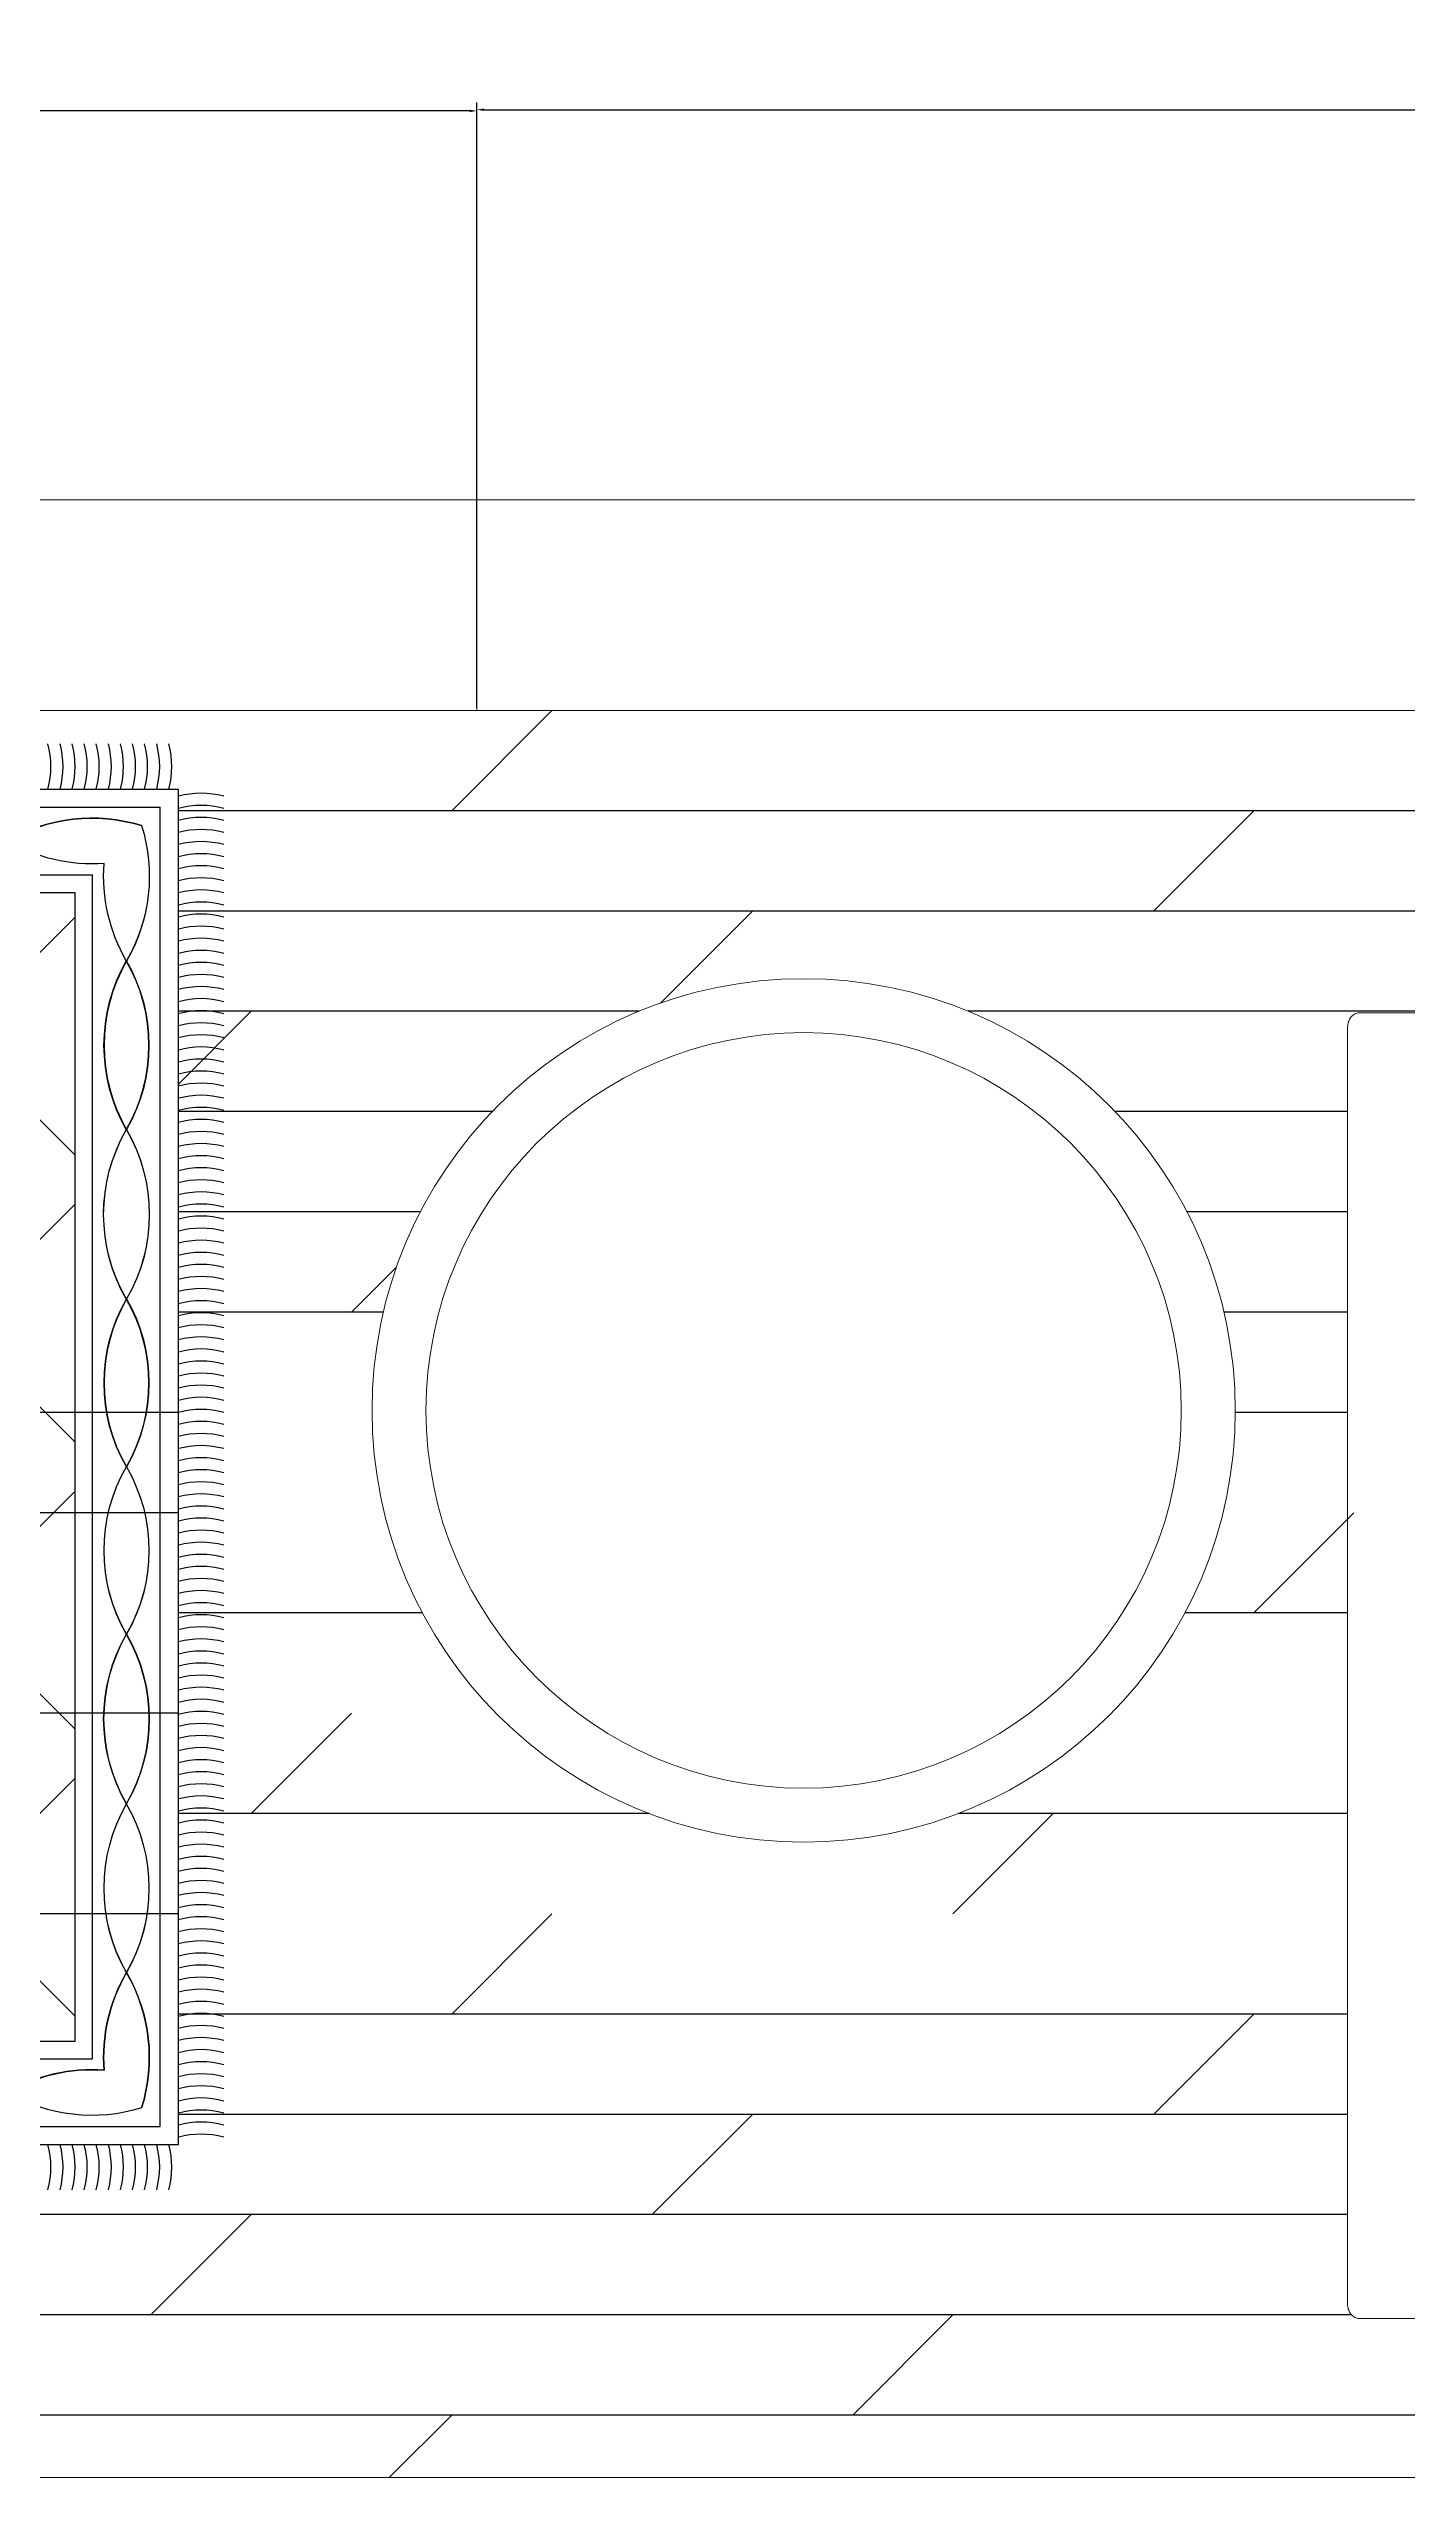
# Model space of a CAD drawing. Header units: inches. Extents: x -813 to 82, y -70 to 268.
# Drawn here: x -106.4 to -72.6, y 201.3 to 262 of the extents above; entities that cross this region are included whole.
import ezdxf

# ---------------------------------------------------------------- set-up
doc = ezdxf.new("R2010")
doc.units = ezdxf.units.IN
doc.header["$MEASUREMENT"] = 0
doc.layers.get('Defpoints').update_dxf_attribs({"color": 6})
doc.layers.add('Entry', color=1, linetype='Continuous', lineweight=0)
doc.layers.add('Furniture', color=4, linetype='Continuous', lineweight=0)
doc.layers.add('Golden', color=7, linetype='Continuous', lineweight=0, true_color=0xefe861)
for name, color, linetype in [('Hatch 01_UC', 7, 'Continuous'), ('RA-AP-02$0$FLPT', 30, 'Continuous'), ('Rugs', 201, 'Continuous'), ('S-DIM', 7, 'Continuous')]:
    doc.layers.add(name, color=color, linetype=linetype)
doc.layers.add('Walls', color=3, linetype='Continuous', plot=False)
doc.styles.get("Standard").update_dxf_attribs({"font": 'arial.ttf'})
doc.dimstyles.get("Standard").update_dxf_attribs({"dimtxt": 0.18, "dimasz": 0.18, "dimexe": 0.18, "dimexo": 0.0625, "dimgap": 0.09, "dimtad": 0, "dimtih": 1, "dimtoh": 1, "dimdec": 4, "dimzin": 1, "dimdsep": 46, "dimtxsty": 'Standard', "dimcen": 0.09, "dimadec": 0, "dimazin": 0, "dimtfac": 1, "dimtdec": 4, "dimtofl": 0, "dimtmove": 0, "dimatfit": 3, "dimfxl": 1, "dimtolj": 1, "dimtzin": 0, "dimarcsym": 0})

# ---------------------------------------------------------------- blocks, each defined once
blk = doc.blocks.new('C3')
at = {"layer": 'Golden'}
blk.add_lwpolyline([(-1499.9, 4500.1), (-1499.9, 0), (1499.9, 0), (1499.9, 4500.1), (-1499.9, 4500.1)], dxfattribs=at)
blk = doc.blocks.new('A$C4AB51BEB')
at = {"layer": 'RA-AP-02$0$FLPT', "color": 44}
for p, q in [((1.5568, -3.475), (-1.5552, -3.475)), ((-1.5552, -3.475), (-1.5552, -5.719)), ((1.5268, -3.505), (-1.5252, -3.505)), ((-1.5252, -3.505), (-1.5252, -5.689)), ((1.4148, -3.617), (-1.4132, -3.617)), ((-1.4132, -3.617), (-1.4132, -5.577)), ((-1.3841, -3.6461), (-1.3841, -5.5479)), ((1.3857, -3.6461), (-1.3841, -3.6461)), ((1.3857, -5.5479), (-1.3841, -5.5479)), ((1.4148, -5.577), (-1.4132, -5.577)), ((1.5568, -5.719), (-1.5552, -5.719)), ((1.5268, -5.689), (-1.5252, -5.689))]:
    blk.add_line(p, q, dxfattribs=at)
at = {"layer": 'RA-AP-02$0$FLPT', "color": 41}
for p, q in [((-1.3841, -4.5564), (-0.4738, -3.6461)), ((-1.3841, -4.0812), (-0.949, -3.6461)), ((-1.3841, -3.6873), (-0.9495, -4.1218)), ((-1.3841, -4.1625), (-0.9495, -4.597)), ((-1.3841, -5.0315), (-0.9495, -4.597)), ((-1.3841, -4.6376), (-0.4738, -5.5479)), ((-1.3841, -5.5067), (-0.9495, -5.0722)), ((-1.3841, -5.1128), (-0.949, -5.5479))]:
    blk.add_line(p, q, dxfattribs=at)
at = {"layer": 'RA-AP-02$0$FLPT', "color": 32}
for points in [[(-1.4942, -3.5355, -0.208244), (-1.2721, -3.5607, -0.263825)], [(-1.2716, -5.633, -0.208778), (-1.4942, -5.6585, -0.210272), (-1.4692, -5.4343, -0.266842), (-1.4692, -5.1553, -0.268499), (-1.4695, -4.8748, -0.266891), (-1.4692, -4.597, -0.268413), (-1.4692, -4.3197, -0.270563), (-1.4689, -4.0392, -0.267396), (-1.4692, -3.7597, -0.210272), (-1.4942, -3.5355, -1.098641)], [(-1.4942, -3.5355, 0.209738), (-1.4695, -3.7592, -0.267949), (-1.4695, -4.0392, 0.267949), (-1.4695, -4.3192, -0.26897), (-1.4692, -4.597, -0.265575)], [(-1.4692, -4.597, -0.26897), (-1.4689, -4.3192, 0.267949), (-1.4689, -4.0392, -0.267949), (-1.4689, -3.7592, 0.150864), (-1.4322, -3.5981, 0.149963), (-1.2721, -3.5613, -0.267949), (-0.9921, -3.5613, 0.267949), (-0.7121, -3.5613, -0.271815), (-0.4347, -3.5617, -0.265575)], [(-1.4942, -3.5355, -0.208244), (-1.2721, -3.5607, 0.267949), (-0.9921, -3.5607, -0.267949), (-0.7121, -3.5607, 0.267091), (-0.4347, -3.5617)], [(-1.2721, -3.5607, -0.153264), (-1.4322, -3.5981, -0.151385), (-1.4692, -3.7597, -0.267396), (-1.4695, -4.0392, -0.270564), (-1.4692, -4.3197, -0.268413), (-1.4692, -4.597, -0.268413), (-1.4692, -4.8743, -0.268502), (-1.4689, -5.1548, -0.263825), (-1.4689, -5.4348, -0.150864), (-1.4322, -5.5959, -0.149963), (-1.2721, -5.6327, -0.265333)], [(-1.4942, -5.6585, -0.209738), (-1.4695, -5.4348, 0.267949), (-1.4695, -5.1548, -0.267949), (-1.4695, -4.8748, 0.26897), (-1.4692, -4.597, 0.265575)], [(-1.4692, -4.597, 0.26897), (-1.4689, -4.8748, -0.267949), (-1.4689, -5.1548, 0.267949), (-1.4689, -5.4348, -0.150864), (-1.4322, -5.5959, -0.149963), (-1.2721, -5.6327, 0.267949), (-0.9921, -5.6327, -0.267949), (-0.7121, -5.6327, 0.271815), (-0.4347, -5.6323, 0.265575)], [(-1.4942, -5.6585, 0.208244), (-1.2721, -5.6333, -0.267949), (-0.9921, -5.6333, 0.267949), (-0.7121, -5.6333, -0.267091), (-0.4347, -5.6323)]]:
    blk.add_lwpolyline(points, format="xyb", dxfattribs=at)
at = {"layer": 'RA-AP-02$0$FLPT', "color": 41}
for centre, start, end in [((-1.4011, -3.4375), 164.8107, 195.1893), ((-1.3811, -3.4375), 164.8107, 195.1893), ((-1.3611, -3.4375), 164.8107, 195.1893), ((-1.3411, -3.4375), 164.8107, 195.1893), ((-1.3211, -3.4375), 164.8107, 195.1893), ((-1.3011, -3.4375), 164.8107, 195.1893), ((-1.2811, -3.4375), 164.8107, 195.1893), ((-1.2611, -3.4375), 164.8107, 195.1893), ((-1.2411, -3.4375), 164.8107, 195.1893), ((-1.2211, -3.4375), 164.8107, 195.1893), ((-1.2011, -3.4375), 164.8107, 195.1893), ((-1.5927, -3.3489), 254.8107, 285.1893), ((-1.5927, -3.3689), 254.8107, 285.1893), ((-1.5927, -3.3889), 254.8107, 285.1893), ((-1.5927, -3.4089), 254.8107, 285.1893), ((-1.5927, -3.4289), 254.8107, 285.1893), ((-1.5927, -3.4489), 254.8107, 285.1893), ((-1.5927, -3.4689), 254.8107, 285.1893), ((-1.5927, -3.4889), 254.8107, 285.1893), ((-1.5927, -3.5089), 254.8107, 285.1893), ((-1.5927, -3.5289), 254.8107, 285.1893), ((-1.5927, -3.5489), 254.8107, 285.1893), ((-1.5927, -3.5689), 254.8107, 285.1893), ((-1.5927, -3.5889), 254.8107, 285.1893), ((-1.5927, -3.6089), 254.8107, 285.1893), ((-1.5927, -3.6289), 254.8107, 285.1893), ((-1.5927, -3.6489), 254.8107, 285.1893), ((-1.5927, -3.6689), 254.8107, 285.1893), ((-1.5927, -3.6889), 254.8107, 285.1893), ((-1.5927, -3.7089), 254.8107, 285.1893), ((-1.5927, -3.7289), 254.8107, 285.1893), ((-1.5927, -3.7489), 254.8107, 285.1893), ((-1.5927, -3.7689), 254.8107, 285.1893), ((-1.5927, -3.7889), 254.8107, 285.1893), ((-1.5927, -3.8089), 254.8107, 285.1893), ((-1.5927, -3.8289), 254.8107, 285.1893), ((-1.5927, -3.8489), 254.8107, 285.1893), ((-1.5927, -3.8689), 254.8107, 285.1893), ((-1.5927, -3.8889), 254.8107, 285.1893), ((-1.5927, -3.9089), 254.8107, 285.1893), ((-1.5927, -3.9289), 254.8107, 285.1893), ((-1.5927, -3.9489), 254.8107, 285.1893), ((-1.5927, -3.9689), 254.8107, 285.1893), ((-1.5927, -3.9889), 254.8107, 285.1893), ((-1.5927, -4.0089), 254.8107, 285.1893), ((-1.5927, -4.0289), 254.8107, 285.1893), ((-1.5927, -4.0489), 254.8107, 285.1893), ((-1.5927, -4.0689), 254.8107, 285.1893), ((-1.5927, -4.0889), 254.8107, 285.1893), ((-1.5927, -4.1089), 254.8107, 285.1893), ((-1.5927, -4.1289), 254.8107, 285.1893), ((-1.5927, -4.1489), 254.8107, 285.1893), ((-1.5927, -4.1689), 254.8107, 285.1893), ((-1.5927, -4.1889), 254.8107, 285.1893), ((-1.5927, -4.2089), 254.8107, 285.1893), ((-1.5927, -4.2289), 254.8107, 285.1893), ((-1.5927, -4.2489), 254.8107, 285.1893), ((-1.5927, -4.2689), 254.8107, 285.1893), ((-1.5927, -4.2889), 254.8107, 285.1893), ((-1.5927, -4.3089), 254.8107, 285.1893), ((-1.5927, -4.3289), 254.8107, 285.1893), ((-1.5927, -4.3489), 254.8107, 285.1893), ((-1.5927, -4.3689), 254.8107, 285.1893), ((-1.5927, -4.3889), 254.8107, 285.1893), ((-1.5927, -4.4089), 254.8107, 285.1893), ((-1.5927, -4.4289), 254.8107, 285.1893), ((-1.5927, -4.4489), 254.8107, 285.1893), ((-1.5927, -4.4689), 254.8107, 285.1893), ((-1.5927, -4.4889), 254.8107, 285.1893), ((-1.5927, -4.5089), 254.8107, 285.1893), ((-1.5927, -4.5289), 254.8107, 285.1893), ((-1.5927, -4.5489), 254.8107, 285.1893), ((-1.5927, -4.5689), 254.8107, 285.1893), ((-1.5927, -4.5889), 254.8107, 285.1893), ((-1.5927, -4.6089), 254.8107, 285.1893), ((-1.5927, -4.6289), 254.8107, 285.1893), ((-1.5927, -4.6489), 254.8107, 285.1893), ((-1.5927, -4.6689), 254.8107, 285.1893), ((-1.5927, -4.6889), 254.8107, 285.1893), ((-1.5927, -4.7089), 254.8107, 285.1893), ((-1.5927, -4.7289), 254.8107, 285.1893), ((-1.5927, -4.7489), 254.8107, 285.1893), ((-1.5927, -4.7689), 254.8107, 285.1893), ((-1.5927, -4.7889), 254.8107, 285.1893), ((-1.5927, -4.8089), 254.8107, 285.1893), ((-1.5927, -4.8289), 254.8107, 285.1893), ((-1.5927, -4.8489), 254.8107, 285.1893), ((-1.5927, -4.8689), 254.8107, 285.1893), ((-1.5927, -4.8889), 254.8107, 285.1893), ((-1.5927, -4.9089), 254.8107, 285.1893), ((-1.5927, -4.9289), 254.8107, 285.1893), ((-1.5927, -4.9489), 254.8107, 285.1893), ((-1.5927, -4.9689), 254.8107, 285.1893), ((-1.5927, -4.9889), 254.8107, 285.1893), ((-1.5927, -5.0089), 254.8107, 285.1893), ((-1.5927, -5.0289), 254.8107, 285.1893), ((-1.5927, -5.0489), 254.8107, 285.1893), ((-1.5927, -5.0689), 254.8107, 285.1893), ((-1.5927, -5.0889), 254.8107, 285.1893), ((-1.5927, -5.1089), 254.8107, 285.1893), ((-1.5927, -5.1289), 254.8107, 285.1893), ((-1.5927, -5.1489), 254.8107, 285.1893), ((-1.5927, -5.1689), 254.8107, 285.1893), ((-1.5927, -5.1889), 254.8107, 285.1893), ((-1.5927, -5.2089), 254.8107, 285.1893), ((-1.5927, -5.2289), 254.8107, 285.1893), ((-1.5927, -5.2489), 254.8107, 285.1893), ((-1.5927, -5.2689), 254.8107, 285.1893), ((-1.5927, -5.2889), 254.8107, 285.1893), ((-1.5927, -5.3089), 254.8107, 285.1893), ((-1.5927, -5.3289), 254.8107, 285.1893), ((-1.5927, -5.3489), 254.8107, 285.1893), ((-1.5927, -5.3689), 254.8107, 285.1893), ((-1.5927, -5.3889), 254.8107, 285.1893), ((-1.5927, -5.4089), 254.8107, 285.1893), ((-1.5927, -5.4289), 254.8107, 285.1893), ((-1.5927, -5.4489), 254.8107, 285.1893), ((-1.5927, -5.4689), 254.8107, 285.1893), ((-1.5927, -5.4889), 254.8107, 285.1893), ((-1.5927, -5.5089), 254.8107, 285.1893), ((-1.5927, -5.5289), 254.8107, 285.1893), ((-1.5927, -5.5489), 254.8107, 285.1893), ((-1.5927, -5.5689), 254.8107, 285.1893), ((-1.4011, -5.7565), 164.8107, 195.1893), ((-1.3811, -5.7565), 164.8107, 195.1893), ((-1.3611, -5.7565), 164.8107, 195.1893), ((-1.3411, -5.7565), 164.8107, 195.1893), ((-1.3211, -5.7565), 164.8107, 195.1893), ((-1.3011, -5.7565), 164.8107, 195.1893), ((-1.2811, -5.7565), 164.8107, 195.1893), ((-1.2611, -5.7565), 164.8107, 195.1893), ((-1.2411, -5.7565), 164.8107, 195.1893), ((-1.2211, -5.7565), 164.8107, 195.1893), ((-1.2011, -5.7565), 164.8107, 195.1893)]:
    blk.add_arc(centre, 0.1431, start, end, dxfattribs=at)
blk = doc.blocks.new('*D215')
at = {"layer": 'Defpoints', "color": 0, "lineweight": 0, "transparency": 16777216}
for p in [(-95.745, 260.488), (-162.808, 245.54), (-95.745, 245.54)]:
    blk.add_point(p, dxfattribs=at)
at = {"layer": 'S-DIM', "color": 0, "lineweight": -2, "transparency": 16777216}
for p, q in [((-162.808, 245.603), (-162.808, 260.668)), ((-162.628, 260.488), (-137.508, 260.488)), ((-95.925, 260.488), (-121.045, 260.488)), ((-95.745, 245.603), (-95.745, 260.668))]:
    blk.add_line(p, q, dxfattribs=at)
at = {"layer": 'S-DIM', "color": 0, "lineweight": 0, "transparency": 16777216}
for points in [[(-162.628, 260.458), (-162.628, 260.518), (-162.808, 260.488)], [(-95.925, 260.458), (-95.925, 260.518), (-95.745, 260.488)]]:
    blk.add_solid(points, dxfattribs=at)
at = {"layer": 'S-DIM', "color": 0, "lineweight": 5, "transparency": 16777216, "insert": (-129.276, 260.488), "char_height": 0.18, "attachment_point": 5, "rotation": 180}
blk.add_mtext('\\A1;{\\H16.66667x;67.0625"}', dxfattribs=at)
blk = doc.blocks.new('*D216')
at = {"layer": 'Defpoints', "color": 0, "lineweight": 0, "transparency": 16777216}
for p in [(-95.745, 260.518), (-95.745, 245.54), (26.13, 245.54)]:
    blk.add_point(p, dxfattribs=at)
at = {"layer": 'S-DIM', "color": 0, "lineweight": -2, "transparency": 16777216}
for p, q in [((-95.745, 245.603), (-95.745, 260.698)), ((-95.565, 260.518), (-44.055, 260.518)), ((25.95, 260.518), (-25.56, 260.518)), ((26.13, 245.603), (26.13, 260.698))]:
    blk.add_line(p, q, dxfattribs=at)
at = {"layer": 'S-DIM', "color": 0, "lineweight": 0, "transparency": 16777216}
for points in [[(-95.565, 260.488), (-95.565, 260.548), (-95.745, 260.518)], [(25.95, 260.488), (25.95, 260.548), (26.13, 260.518)]]:
    blk.add_solid(points, dxfattribs=at)
at = {"layer": 'S-DIM', "color": 0, "lineweight": 5, "transparency": 16777216, "insert": (-34.808, 260.518), "char_height": 0.18, "attachment_point": 5, "rotation": 180}
blk.add_mtext('\\A1;{\\H16.66667x;121.8750"}', dxfattribs=at)

msp = doc.modelspace()

# ---------------------------------------------------------------- linework, layer by layer
at = {"layer": 'Entry', "lineweight": 5}
for p, q in [((-95.74502, 250.79026), (-162.80752, 250.79026)), ((-95.74502, 245.54026), (-95.74502, 250.79026)), ((-162.80752, 245.54026), (-95.74502, 245.54026))]:
    msp.add_line(p, q, dxfattribs=at)
at = {"layer": 'Furniture', "lineweight": 5}
for points in [[(-73.72561, 238.00572), (-73.75167, 238.00441), (-73.77713, 238.00057), (-73.8019, 237.9943), (-73.8259, 237.98571), (-73.84901, 237.9749), (-73.87116, 237.962), (-73.89226, 237.9471), (-73.91219, 237.93031), (-73.93089, 237.91173), (-73.94824, 237.8915), (-73.96416, 237.86971), (-73.97856, 237.84645), (-73.99134, 237.82186), (-74.00242, 237.79603), (-74.01168, 237.76908), (-74.01905, 237.74109), (-74.02443, 237.71221), (-74.02773, 237.68252), (-74.02882, 237.6522), (-74.02882, 205.802)], [(-0.25881, 238.00572), (-73.72578, 238.00572)], [(-74.029, 205.80194), (-74.02789, 205.77156), (-74.02459, 205.74187), (-74.01921, 205.71298), (-74.01184, 205.68501), (-74.00258, 205.65805), (-73.9915, 205.63222), (-73.97872, 205.60762), (-73.96432, 205.58438), (-73.9484, 205.56258), (-73.93105, 205.54234), (-73.91235, 205.52378), (-73.89242, 205.50699), (-73.87132, 205.49209), (-73.84917, 205.47918), (-73.82606, 205.46838), (-73.80206, 205.45978), (-73.77729, 205.45351), (-73.75183, 205.44967), (-73.72578, 205.44836), (-68.41327, 205.44836)]]:
    msp.add_lwpolyline(points, dxfattribs=at)
for radius in [10.76317, 9.41778]:
    msp.add_circle((-87.59392, 228.09016), radius, dxfattribs=at)
at = {"layer": 'Hatch 01_UC', "color": 44, "linetype": 'Continuous', "transparency": 33554636}
for p, q in [((-93.87002, 245.54026), (-96.37002, 243.04026)), ((-83.87002, 245.54026), (-83.87002, 245.54026)), ((26.12998, 243.04026), (-103.18617, 243.04026)), ((-76.37002, 243.04026), (-78.87002, 240.54026)), ((26.12998, 240.54026), (-103.18617, 240.54026)), ((-88.87002, 240.54026), (-91.16752, 238.24276)), ((-91.69774, 238.04026), (-103.18617, 238.04026)), ((-101.37002, 238.04026), (-103.18617, 236.22411)), ((26.12998, 238.04026), (-83.4901, 238.04026)), ((-95.36193, 235.54026), (-103.18617, 235.54026)), ((-74.02882, 235.54026), (-79.82592, 235.54026)), ((-97.15124, 233.04026), (-103.18617, 233.04026)), ((-74.02882, 233.04026), (-78.0366, 233.04026)), ((-97.74653, 231.66375), (-98.87002, 230.54026)), ((-98.07452, 230.54026), (-103.18617, 230.54026)), ((-74.02882, 230.54026), (-77.11333, 230.54026)), ((-103.18617, 228.04026), (-150.04904, 228.04026)), ((-74.02882, 228.04026), (-76.83086, 228.04026)), ((-103.18617, 225.54026), (-150.04904, 225.54026)), ((-74.02882, 225.38146), (-76.37002, 223.04026)), ((-73.87002, 225.54026), (-74.02882, 225.38146)), ((-97.0989, 223.04026), (-103.18617, 223.04026)), ((-74.02882, 223.04026), (-78.08895, 223.04026)), ((-103.18617, 220.54026), (-150.04904, 220.54026)), ((-98.87002, 220.54026), (-101.37002, 218.04026)), ((-91.44691, 218.04026), (-103.18617, 218.04026)), ((-81.37002, 218.04026), (-83.87002, 215.54026)), ((-74.02882, 218.04026), (-83.74093, 218.04026)), ((-103.18617, 215.54026), (-150.04904, 215.54026)), ((-93.87002, 215.54026), (-96.37002, 213.04026)), ((-74.02882, 213.04026), (-103.18617, 213.04026)), ((-76.37002, 213.04026), (-78.87002, 210.54026)), ((-74.02882, 210.54026), (-103.18617, 210.54026)), ((-88.87002, 210.54026), (-91.37002, 208.04026)), ((-74.02882, 208.04026), (-178.87002, 208.04026)), ((-101.37002, 208.04026), (-103.87002, 205.54026)), ((-73.96211, 205.54026), (-178.87002, 205.54026)), ((-83.87002, 205.54026), (-86.37002, 203.04026)), ((3.35489, 203.04026), (-178.87002, 203.04026)), ((-96.37002, 203.04026), (-97.92755, 201.48273))]:
    msp.add_line(p, q, dxfattribs=at)
at = {"layer": 'Walls', "lineweight": 5}
for points in [[(-178.87002, -29.70974), (26.12998, -29.70974), (31.37998, -29.70974), (31.37998, -24.45974), (31.37998, 245.54026), (31.37998, 250.79026), (26.12998, 250.79026), (-178.87002, 250.79026), (-184.12002, 250.79026), (-184.12002, 245.54026), (-184.12002, -24.45974), (-184.12002, -29.70974)], [(26.12998, -24.45974), (26.12998, 245.54026), (-178.87002, 245.54026), (-178.87002, -24.45974)]]:
    msp.add_lwpolyline(points, close=True, dxfattribs=at)

# ---------------------------------------------------------------- block references
at = {"layer": 'Furniture', "color": 44, "lineweight": 5, "xscale": 15.05876431342676, "yscale": 15.05876431342676, "zscale": 15.05876431342676, "rotation": 180}
msp.add_blockref('A$C4AB51BEB', (-126.60519, 157.45987), dxfattribs=at)
at = {"layer": 'Rugs', "xscale": 0.0285, "yscale": 0.0285, "zscale": 0.0285, "rotation": 270}
msp.add_blockref('C3', (-130.84923, 158.73611), dxfattribs=at)

# ---------------------------------------------------------------- dimensions: what is measured, and where the dimension line sits
at = {"layer": 'S-DIM', "lineweight": 5}
for base, p1, picture, middle in [((-95.74502, 260.48778), (-162.80752, 245.54026), '*D215', (-129.27627, 260.48778)), ((-95.74502, 260.51778), (26.12998, 245.54026), '*D216', (-34.80752, 260.51778))]:
    dim = msp.add_linear_dim(base=base, p1=p1, p2=(-95.74502, 245.54026), angle=180, text='{\\H16.66667x;<>}', dimstyle='Standard', override={"dimpost": '"'}, dxfattribs=at)
    dim.commit()
    dim.dimension.update_dxf_attribs({"geometry": picture, "text_midpoint": middle})

doc.saveas('drawing.dxf')
